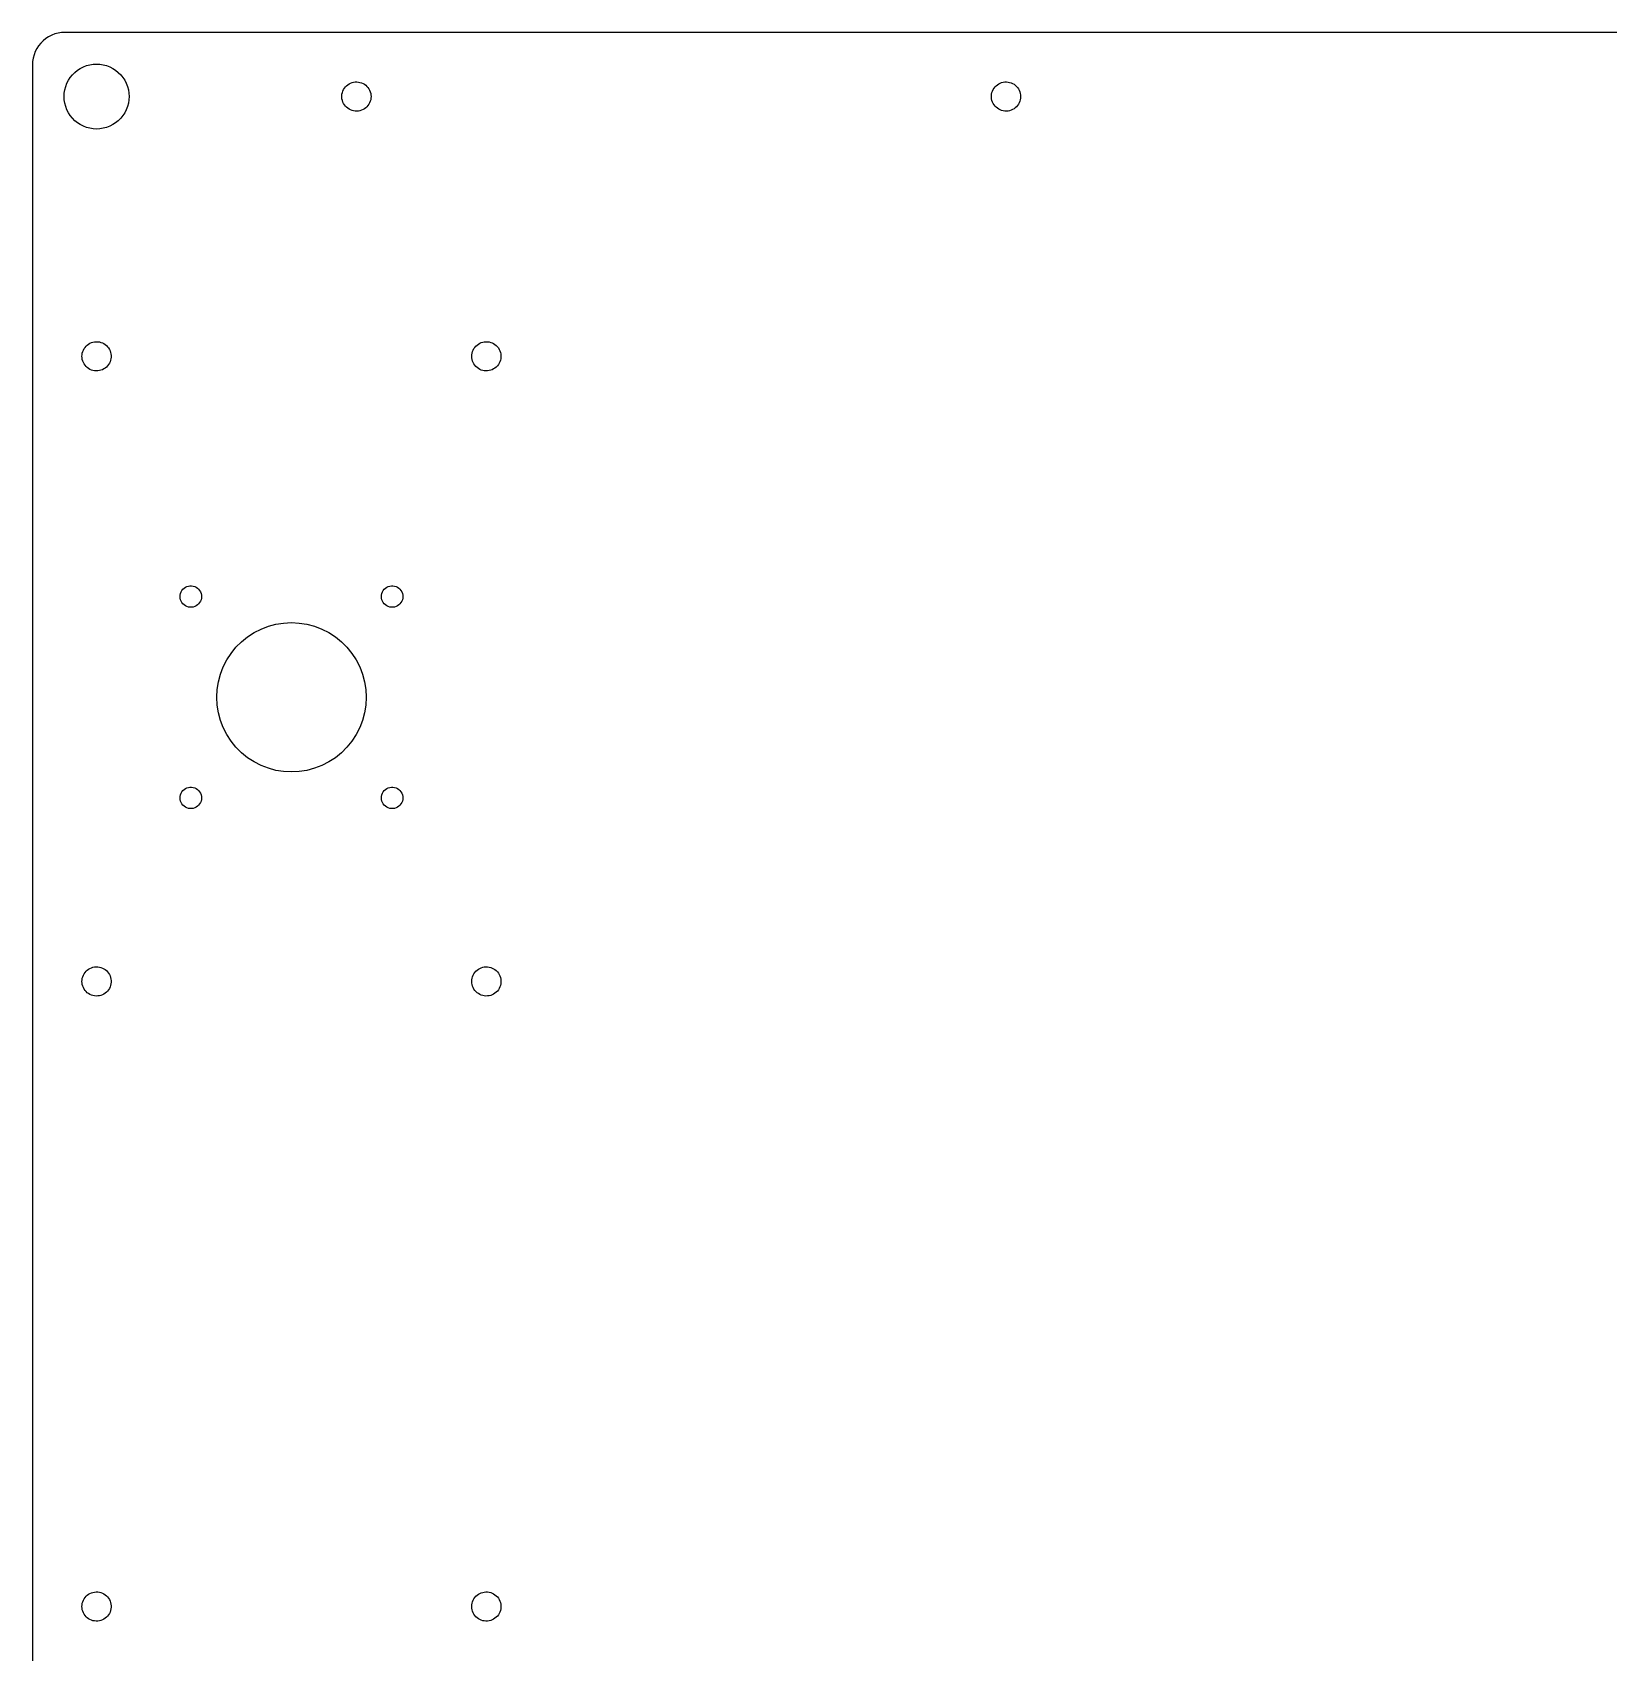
# Model space of a CAD drawing. Header units: metres. Extents: x -250 to 250, y -242 to 242.
# Drawn here: x -249.9 to -7.2, y -7.1 to 242.4 of the extents above; entities that cross this region are included whole.
import ezdxf

# ---------------------------------------------------------------- set-up
doc = ezdxf.new("R2010")
doc.units = ezdxf.units.M

msp = doc.modelspace()

# ---------------------------------------------------------------- linework, layer by layer
for p, q in [((-246.42, 242.13), (-246.909, 241.943)), ((-245.915, 242.266), (-246.42, 242.13)), ((-245.398, 242.348), (-245.915, 242.266)), ((-244.875, 242.375), (-245.398, 242.348)), ((244.875, 242.375), (-244.875, 242.375)), ((-249.205, 239.875), (-249.443, 239.409)), ((-248.92, 240.314), (-249.205, 239.875)), ((-248.591, 240.721), (-248.92, 240.314)), ((-248.221, 241.091), (-248.591, 240.721)), ((-247.814, 241.42), (-248.221, 241.091)), ((-247.375, 241.705), (-247.814, 241.42)), ((-246.909, 241.943), (-247.375, 241.705)), ((-249.848, 237.898), (-249.875, 237.375)), ((-249.875, 237.375), (-249.875, -237.375)), ((-249.766, 238.415), (-249.848, 237.898)), ((-249.63, 238.92), (-249.766, 238.415)), ((-249.443, 239.409), (-249.63, 238.92)), ((-242.5, 236.83), (-242.034, 237.068)), ((-242.034, 237.068), (-241.545, 237.255)), ((-241.545, 237.255), (-241.04, 237.391)), ((-241.04, 237.391), (-240.523, 237.473)), ((-240.523, 237.473), (-240, 237.5)), ((-240, 237.5), (-239.477, 237.473)), ((-239.477, 237.473), (-238.96, 237.391)), ((-238.96, 237.391), (-238.455, 237.255)), ((-238.455, 237.255), (-237.966, 237.068)), ((-237.966, 237.068), (-237.5, 236.83)), ((-244.755, 234.045), (-244.568, 234.534)), ((-244.568, 234.534), (-244.33, 235)), ((-244.33, 235), (-244.045, 235.439)), ((-244.045, 235.439), (-243.716, 235.846)), ((-243.716, 235.846), (-243.346, 236.216)), ((-243.346, 236.216), (-242.939, 236.545)), ((-242.939, 236.545), (-242.5, 236.83)), ((-237.5, 236.83), (-237.061, 236.545)), ((-237.061, 236.545), (-236.654, 236.216)), ((-236.654, 236.216), (-236.284, 235.846)), ((-236.284, 235.846), (-235.955, 235.439)), ((-235.955, 235.439), (-235.67, 235)), ((-235.67, 235), (-235.432, 234.534)), ((-235.432, 234.534), (-235.245, 234.045)), ((-201.125, 234.449), (-200.904, 234.56)), ((-200.904, 234.56), (-200.672, 234.647)), ((-200.672, 234.647), (-200.431, 234.708)), ((-200.431, 234.708), (-200.186, 234.742)), ((-200.186, 234.742), (-199.938, 234.749)), ((-199.938, 234.749), (-199.691, 234.729)), ((-199.691, 234.729), (-199.448, 234.681)), ((-199.448, 234.681), (-199.211, 234.607)), ((-199.211, 234.607), (-198.984, 234.508)), ((-198.984, 234.508), (-198.769, 234.384)), ((-101.125, 234.449), (-100.904, 234.56)), ((-100.904, 234.56), (-100.672, 234.647)), ((-100.672, 234.647), (-100.431, 234.708)), ((-100.431, 234.708), (-100.186, 234.742)), ((-100.186, 234.742), (-99.938, 234.749)), ((-99.938, 234.749), (-99.6909, 234.729)), ((-99.6909, 234.729), (-99.4476, 234.681)), ((-99.4476, 234.681), (-99.2111, 234.607)), ((-99.2111, 234.607), (-98.984, 234.508)), ((-98.984, 234.508), (-98.7694, 234.384)), ((-245, 232.5), (-244.973, 233.023)), ((-244.973, 231.977), (-245, 232.5)), ((-244.973, 233.023), (-244.891, 233.54)), ((-244.891, 233.54), (-244.755, 234.045)), ((-235.245, 234.045), (-235.109, 233.54)), ((-235.109, 233.54), (-235.027, 233.023)), ((-235.027, 233.023), (-235, 232.5)), ((-235, 232.5), (-235.027, 231.977)), ((-202.247, 232.624), (-202.219, 232.87)), ((-202.247, 232.376), (-202.247, 232.624)), ((-202.219, 232.13), (-202.247, 232.376)), ((-202.219, 232.87), (-202.165, 233.112)), ((-202.165, 231.888), (-202.219, 232.13)), ((-202.165, 233.112), (-202.085, 233.347)), ((-202.085, 233.347), (-201.979, 233.571)), ((-201.979, 233.571), (-201.849, 233.782)), ((-201.849, 233.782), (-201.697, 233.978)), ((-201.697, 233.978), (-201.524, 234.155)), ((-201.524, 234.155), (-201.333, 234.313)), ((-201.333, 234.313), (-201.125, 234.449)), ((-198.769, 234.384), (-198.57, 234.237)), ((-198.57, 234.237), (-198.387, 234.069)), ((-198.387, 234.069), (-198.224, 233.882)), ((-198.224, 233.882), (-198.083, 233.678)), ((-198.083, 233.678), (-197.965, 233.46)), ((-197.965, 233.46), (-197.872, 233.231)), ((-197.872, 233.231), (-197.804, 232.992)), ((-197.804, 232.992), (-197.764, 232.748)), ((-197.764, 232.252), (-197.804, 232.008)), ((-197.764, 232.748), (-197.75, 232.5)), ((-197.75, 232.5), (-197.764, 232.252)), ((-102.247, 232.624), (-102.219, 232.87)), ((-102.247, 232.376), (-102.247, 232.624)), ((-102.219, 232.13), (-102.247, 232.376)), ((-102.219, 232.87), (-102.165, 233.112)), ((-102.165, 231.888), (-102.219, 232.13)), ((-102.165, 233.112), (-102.085, 233.347)), ((-102.085, 233.347), (-101.979, 233.571)), ((-101.979, 233.571), (-101.849, 233.782)), ((-101.849, 233.782), (-101.697, 233.978)), ((-101.697, 233.978), (-101.524, 234.155)), ((-101.524, 234.155), (-101.333, 234.313)), ((-101.333, 234.313), (-101.125, 234.449)), ((-98.7694, 234.384), (-98.5696, 234.237)), ((-98.5696, 234.237), (-98.3872, 234.069)), ((-98.3872, 234.069), (-98.2244, 233.882)), ((-98.2244, 233.882), (-98.0832, 233.678)), ((-98.0832, 233.678), (-97.9652, 233.46)), ((-97.9652, 233.46), (-97.8719, 233.231)), ((-97.8719, 233.231), (-97.8045, 232.992)), ((-97.8045, 232.992), (-97.7637, 232.748)), ((-97.7637, 232.252), (-97.8045, 232.008)), ((-97.7637, 232.748), (-97.75, 232.5)), ((-97.75, 232.5), (-97.7637, 232.252)), ((-244.891, 231.46), (-244.973, 231.977)), ((-244.755, 230.955), (-244.891, 231.46)), ((-244.568, 230.466), (-244.755, 230.955)), ((-244.33, 230), (-244.568, 230.466)), ((-244.045, 229.561), (-244.33, 230)), ((-243.716, 229.154), (-244.045, 229.561)), ((-235.955, 229.561), (-236.284, 229.154)), ((-235.67, 230), (-235.955, 229.561)), ((-235.432, 230.466), (-235.67, 230)), ((-235.245, 230.955), (-235.432, 230.466)), ((-235.109, 231.46), (-235.245, 230.955)), ((-235.027, 231.977), (-235.109, 231.46)), ((-202.085, 231.653), (-202.165, 231.888)), ((-201.979, 231.429), (-202.085, 231.653)), ((-201.849, 231.218), (-201.979, 231.429)), ((-201.697, 231.022), (-201.849, 231.218)), ((-201.524, 230.845), (-201.697, 231.022)), ((-201.333, 230.687), (-201.524, 230.845)), ((-201.125, 230.551), (-201.333, 230.687)), ((-200.904, 230.44), (-201.125, 230.551)), ((-200.672, 230.353), (-200.904, 230.44)), ((-200.431, 230.292), (-200.672, 230.353)), ((-200.186, 230.258), (-200.431, 230.292)), ((-199.938, 230.251), (-200.186, 230.258)), ((-199.691, 230.271), (-199.938, 230.251)), ((-199.448, 230.319), (-199.691, 230.271)), ((-199.211, 230.393), (-199.448, 230.319)), ((-198.984, 230.492), (-199.211, 230.393)), ((-198.769, 230.616), (-198.984, 230.492)), ((-198.57, 230.763), (-198.769, 230.616)), ((-198.387, 230.931), (-198.57, 230.763)), ((-198.224, 231.118), (-198.387, 230.931)), ((-198.083, 231.322), (-198.224, 231.118)), ((-197.965, 231.54), (-198.083, 231.322)), ((-197.872, 231.769), (-197.965, 231.54)), ((-197.804, 232.008), (-197.872, 231.769)), ((-102.085, 231.653), (-102.165, 231.888)), ((-101.979, 231.429), (-102.085, 231.653)), ((-101.849, 231.218), (-101.979, 231.429)), ((-101.697, 231.022), (-101.849, 231.218)), ((-101.524, 230.845), (-101.697, 231.022)), ((-101.333, 230.687), (-101.524, 230.845)), ((-101.125, 230.551), (-101.333, 230.687)), ((-100.904, 230.44), (-101.125, 230.551)), ((-100.672, 230.353), (-100.904, 230.44)), ((-100.431, 230.292), (-100.672, 230.353)), ((-100.186, 230.258), (-100.431, 230.292)), ((-99.938, 230.251), (-100.186, 230.258)), ((-99.6909, 230.271), (-99.938, 230.251)), ((-99.4476, 230.319), (-99.6909, 230.271)), ((-99.2111, 230.393), (-99.4476, 230.319)), ((-98.984, 230.492), (-99.2111, 230.393)), ((-98.7694, 230.616), (-98.984, 230.492)), ((-98.5696, 230.763), (-98.7694, 230.616)), ((-98.3872, 230.931), (-98.5696, 230.763)), ((-98.2244, 231.118), (-98.3872, 230.931)), ((-98.0832, 231.322), (-98.2244, 231.118)), ((-97.9652, 231.54), (-98.0832, 231.322)), ((-97.8719, 231.769), (-97.9652, 231.54)), ((-97.8045, 232.008), (-97.8719, 231.769)), ((-243.346, 228.784), (-243.716, 229.154)), ((-242.939, 228.455), (-243.346, 228.784)), ((-242.5, 228.17), (-242.939, 228.455)), ((-242.034, 227.932), (-242.5, 228.17)), ((-241.545, 227.745), (-242.034, 227.932)), ((-241.04, 227.609), (-241.545, 227.745)), ((-240.523, 227.527), (-241.04, 227.609)), ((-240, 227.5), (-240.523, 227.527)), ((-239.477, 227.527), (-240, 227.5)), ((-238.96, 227.609), (-239.477, 227.527)), ((-238.455, 227.745), (-238.96, 227.609)), ((-237.966, 227.932), (-238.455, 227.745)), ((-237.5, 228.17), (-237.966, 227.932)), ((-237.061, 228.455), (-237.5, 228.17)), ((-236.654, 228.784), (-237.061, 228.455)), ((-236.284, 229.154), (-236.654, 228.784)), ((-241.016, 194.508), (-240.789, 194.607)), ((-240.789, 194.607), (-240.552, 194.681)), ((-240.552, 194.681), (-240.309, 194.729)), ((-240.309, 194.729), (-240.062, 194.749)), ((-240.062, 194.749), (-239.814, 194.742)), ((-239.814, 194.742), (-239.569, 194.708)), ((-239.569, 194.708), (-239.328, 194.647)), ((-239.328, 194.647), (-239.096, 194.56)), ((-181.016, 194.508), (-180.789, 194.607)), ((-180.789, 194.607), (-180.552, 194.681)), ((-180.552, 194.681), (-180.309, 194.729)), ((-180.309, 194.729), (-180.062, 194.749)), ((-180.062, 194.749), (-179.814, 194.742)), ((-179.814, 194.742), (-179.569, 194.708)), ((-179.569, 194.708), (-179.328, 194.647)), ((-179.328, 194.647), (-179.096, 194.56)), ((-242.25, 192.5), (-242.236, 192.748)), ((-242.236, 192.252), (-242.25, 192.5)), ((-242.236, 192.748), (-242.196, 192.992)), ((-242.196, 192.008), (-242.236, 192.252)), ((-242.196, 192.992), (-242.128, 193.231)), ((-242.128, 193.231), (-242.035, 193.46)), ((-242.035, 193.46), (-241.917, 193.678)), ((-241.917, 193.678), (-241.776, 193.882)), ((-241.776, 193.882), (-241.613, 194.069)), ((-241.613, 194.069), (-241.43, 194.237)), ((-241.43, 194.237), (-241.231, 194.384)), ((-241.231, 194.384), (-241.016, 194.508)), ((-239.096, 194.56), (-238.875, 194.449)), ((-238.875, 194.449), (-238.667, 194.313)), ((-238.667, 194.313), (-238.476, 194.155)), ((-238.476, 194.155), (-238.303, 193.978)), ((-238.303, 193.978), (-238.151, 193.782)), ((-238.151, 193.782), (-238.021, 193.571)), ((-238.021, 193.571), (-237.915, 193.347)), ((-237.915, 193.347), (-237.835, 193.112)), ((-237.835, 193.112), (-237.781, 192.87)), ((-237.781, 192.13), (-237.835, 191.888)), ((-237.781, 192.87), (-237.753, 192.624)), ((-237.753, 192.376), (-237.781, 192.13)), ((-237.753, 192.624), (-237.753, 192.376)), ((-182.25, 192.5), (-182.236, 192.748)), ((-182.236, 192.252), (-182.25, 192.5)), ((-182.236, 192.748), (-182.196, 192.992)), ((-182.196, 192.008), (-182.236, 192.252)), ((-182.196, 192.992), (-182.128, 193.231)), ((-182.128, 193.231), (-182.035, 193.46)), ((-182.035, 193.46), (-181.917, 193.678)), ((-181.917, 193.678), (-181.776, 193.882)), ((-181.776, 193.882), (-181.613, 194.069)), ((-181.613, 194.069), (-181.43, 194.237)), ((-181.43, 194.237), (-181.231, 194.384)), ((-181.231, 194.384), (-181.016, 194.508)), ((-179.096, 194.56), (-178.875, 194.449)), ((-178.875, 194.449), (-178.667, 194.313)), ((-178.667, 194.313), (-178.476, 194.155)), ((-178.476, 194.155), (-178.303, 193.978)), ((-178.303, 193.978), (-178.151, 193.782)), ((-178.151, 193.782), (-178.021, 193.571)), ((-178.021, 193.571), (-177.915, 193.347)), ((-177.915, 193.347), (-177.835, 193.112)), ((-177.835, 193.112), (-177.781, 192.87)), ((-177.781, 192.13), (-177.835, 191.888)), ((-177.781, 192.87), (-177.753, 192.624)), ((-177.753, 192.376), (-177.781, 192.13)), ((-177.753, 192.624), (-177.753, 192.376)), ((-242.128, 191.769), (-242.196, 192.008)), ((-242.035, 191.54), (-242.128, 191.769)), ((-241.917, 191.322), (-242.035, 191.54)), ((-241.776, 191.118), (-241.917, 191.322)), ((-241.613, 190.931), (-241.776, 191.118)), ((-241.43, 190.763), (-241.613, 190.931)), ((-241.231, 190.616), (-241.43, 190.763)), ((-241.016, 190.492), (-241.231, 190.616)), ((-240.789, 190.393), (-241.016, 190.492)), ((-240.552, 190.319), (-240.789, 190.393)), ((-240.309, 190.271), (-240.552, 190.319)), ((-240.062, 190.251), (-240.309, 190.271)), ((-239.814, 190.258), (-240.062, 190.251)), ((-239.569, 190.292), (-239.814, 190.258)), ((-239.328, 190.353), (-239.569, 190.292)), ((-239.096, 190.44), (-239.328, 190.353)), ((-238.875, 190.551), (-239.096, 190.44)), ((-238.667, 190.687), (-238.875, 190.551)), ((-238.476, 190.845), (-238.667, 190.687)), ((-238.303, 191.022), (-238.476, 190.845)), ((-238.151, 191.218), (-238.303, 191.022)), ((-238.021, 191.429), (-238.151, 191.218)), ((-237.915, 191.653), (-238.021, 191.429)), ((-237.835, 191.888), (-237.915, 191.653)), ((-182.128, 191.769), (-182.196, 192.008)), ((-182.035, 191.54), (-182.128, 191.769)), ((-181.917, 191.322), (-182.035, 191.54)), ((-181.776, 191.118), (-181.917, 191.322)), ((-181.613, 190.931), (-181.776, 191.118)), ((-181.43, 190.763), (-181.613, 190.931)), ((-181.231, 190.616), (-181.43, 190.763)), ((-181.016, 190.492), (-181.231, 190.616)), ((-180.789, 190.393), (-181.016, 190.492)), ((-180.552, 190.319), (-180.789, 190.393)), ((-180.309, 190.271), (-180.552, 190.319)), ((-180.062, 190.251), (-180.309, 190.271)), ((-179.814, 190.258), (-180.062, 190.251)), ((-179.569, 190.292), (-179.814, 190.258)), ((-179.328, 190.353), (-179.569, 190.292)), ((-179.096, 190.44), (-179.328, 190.353)), ((-178.875, 190.551), (-179.096, 190.44)), ((-178.667, 190.687), (-178.875, 190.551)), ((-178.476, 190.845), (-178.667, 190.687)), ((-178.303, 191.022), (-178.476, 190.845)), ((-178.151, 191.218), (-178.303, 191.022)), ((-178.021, 191.429), (-178.151, 191.218)), ((-177.915, 191.653), (-178.021, 191.429)), ((-177.835, 191.888), (-177.915, 191.653)), ((-227.15, 155.5), (-227.132, 155.746)), ((-227.132, 155.254), (-227.15, 155.5)), ((-227.132, 155.746), (-227.077, 155.986)), ((-227.077, 155.014), (-227.132, 155.254)), ((-227.077, 155.986), (-226.987, 156.216)), ((-226.987, 154.784), (-227.077, 155.014)), ((-226.987, 156.216), (-226.863, 156.429)), ((-226.863, 154.571), (-226.987, 154.784)), ((-226.863, 156.429), (-226.71, 156.622)), ((-226.71, 156.622), (-226.529, 156.79)), ((-226.529, 156.79), (-226.325, 156.929)), ((-226.325, 156.929), (-226.103, 157.036)), ((-226.103, 157.036), (-225.867, 157.109)), ((-225.867, 157.109), (-225.623, 157.145)), ((-225.623, 157.145), (-225.377, 157.145)), ((-225.377, 157.145), (-225.133, 157.109)), ((-225.133, 157.109), (-224.897, 157.036)), ((-224.897, 157.036), (-224.675, 156.929)), ((-224.675, 156.929), (-224.471, 156.79)), ((-224.471, 156.79), (-224.29, 156.622)), ((-224.29, 156.622), (-224.137, 156.429)), ((-224.137, 156.429), (-224.013, 156.216)), ((-224.013, 154.784), (-224.137, 154.571)), ((-224.013, 156.216), (-223.923, 155.986)), ((-223.923, 155.014), (-224.013, 154.784)), ((-223.923, 155.986), (-223.868, 155.746)), ((-223.868, 155.254), (-223.923, 155.014)), ((-223.868, 155.746), (-223.85, 155.5)), ((-223.85, 155.5), (-223.868, 155.254)), ((-196.15, 155.5), (-196.132, 155.746)), ((-196.132, 155.254), (-196.15, 155.5)), ((-196.132, 155.746), (-196.077, 155.986)), ((-196.077, 155.014), (-196.132, 155.254)), ((-196.077, 155.986), (-195.987, 156.216)), ((-195.987, 154.784), (-196.077, 155.014)), ((-195.987, 156.216), (-195.863, 156.429)), ((-195.863, 154.571), (-195.987, 154.784)), ((-195.863, 156.429), (-195.71, 156.622)), ((-195.71, 156.622), (-195.529, 156.79)), ((-195.529, 156.79), (-195.325, 156.929)), ((-195.325, 156.929), (-195.103, 157.036)), ((-195.103, 157.036), (-194.867, 157.109)), ((-194.867, 157.109), (-194.623, 157.145)), ((-194.623, 157.145), (-194.377, 157.145)), ((-194.377, 157.145), (-194.133, 157.109)), ((-194.133, 157.109), (-193.897, 157.036)), ((-193.897, 157.036), (-193.675, 156.929)), ((-193.675, 156.929), (-193.471, 156.79)), ((-193.471, 156.79), (-193.29, 156.622)), ((-193.29, 156.622), (-193.137, 156.429)), ((-193.137, 156.429), (-193.013, 156.216)), ((-193.013, 154.784), (-193.137, 154.571)), ((-193.013, 156.216), (-192.923, 155.986)), ((-192.923, 155.014), (-193.013, 154.784)), ((-192.923, 155.986), (-192.868, 155.746)), ((-192.868, 155.254), (-192.923, 155.014)), ((-192.868, 155.746), (-192.85, 155.5)), ((-192.85, 155.5), (-192.868, 155.254)), ((-226.71, 154.378), (-226.863, 154.571)), ((-226.529, 154.21), (-226.71, 154.378)), ((-226.325, 154.071), (-226.529, 154.21)), ((-226.103, 153.964), (-226.325, 154.071)), ((-225.867, 153.891), (-226.103, 153.964)), ((-225.623, 153.855), (-225.867, 153.891)), ((-225.377, 153.855), (-225.623, 153.855)), ((-225.133, 153.891), (-225.377, 153.855)), ((-224.897, 153.964), (-225.133, 153.891)), ((-224.675, 154.071), (-224.897, 153.964)), ((-224.471, 154.21), (-224.675, 154.071)), ((-224.29, 154.378), (-224.471, 154.21)), ((-224.137, 154.571), (-224.29, 154.378)), ((-195.71, 154.378), (-195.863, 154.571)), ((-195.529, 154.21), (-195.71, 154.378)), ((-195.325, 154.071), (-195.529, 154.21)), ((-195.103, 153.964), (-195.325, 154.071)), ((-194.867, 153.891), (-195.103, 153.964)), ((-194.623, 153.855), (-194.867, 153.891)), ((-194.377, 153.855), (-194.623, 153.855)), ((-194.133, 153.891), (-194.377, 153.855)), ((-193.897, 153.964), (-194.133, 153.891)), ((-193.675, 154.071), (-193.897, 153.964)), ((-193.471, 154.21), (-193.675, 154.071)), ((-193.29, 154.378), (-193.471, 154.21)), ((-193.137, 154.571), (-193.29, 154.378)), ((-216.76, 149.304), (-215.75, 149.959)), ((-215.75, 149.959), (-214.677, 150.506)), ((-214.677, 150.506), (-213.554, 150.937)), ((-213.554, 150.937), (-212.391, 151.249)), ((-212.391, 151.249), (-211.202, 151.437)), ((-211.202, 151.437), (-210, 151.5)), ((-210, 151.5), (-208.798, 151.437)), ((-208.798, 151.437), (-207.609, 151.249)), ((-207.609, 151.249), (-206.446, 150.937)), ((-206.446, 150.937), (-205.323, 150.506)), ((-205.323, 150.506), (-204.25, 149.959)), ((-204.25, 149.959), (-203.24, 149.304)), ((-219.304, 146.76), (-218.546, 147.695)), ((-218.546, 147.695), (-217.695, 148.546)), ((-217.695, 148.546), (-216.76, 149.304)), ((-203.24, 149.304), (-202.305, 148.546)), ((-202.305, 148.546), (-201.454, 147.695)), ((-201.454, 147.695), (-200.696, 146.76)), ((-220.506, 144.677), (-219.959, 145.75)), ((-219.959, 145.75), (-219.304, 146.76)), ((-200.696, 146.76), (-200.041, 145.75)), ((-200.041, 145.75), (-199.494, 144.677)), ((-221.437, 141.202), (-221.249, 142.391)), ((-221.249, 142.391), (-220.937, 143.554)), ((-220.937, 143.554), (-220.506, 144.677)), ((-199.494, 144.677), (-199.063, 143.554)), ((-199.063, 143.554), (-198.751, 142.391)), ((-198.751, 142.391), (-198.563, 141.202)), ((-221.5, 140), (-221.437, 141.202)), ((-221.437, 138.798), (-221.5, 140)), ((-198.563, 141.202), (-198.5, 140)), ((-198.5, 140), (-198.563, 138.798)), ((-221.249, 137.609), (-221.437, 138.798)), ((-220.937, 136.446), (-221.249, 137.609)), ((-198.751, 137.609), (-199.063, 136.446)), ((-198.563, 138.798), (-198.751, 137.609)), ((-220.506, 135.323), (-220.937, 136.446)), ((-219.959, 134.25), (-220.506, 135.323)), ((-199.494, 135.323), (-200.041, 134.25)), ((-199.063, 136.446), (-199.494, 135.323)), ((-219.304, 133.24), (-219.959, 134.25)), ((-218.546, 132.305), (-219.304, 133.24)), ((-217.695, 131.454), (-218.546, 132.305)), ((-201.454, 132.305), (-202.305, 131.454)), ((-200.696, 133.24), (-201.454, 132.305)), ((-200.041, 134.25), (-200.696, 133.24)), ((-216.76, 130.696), (-217.695, 131.454)), ((-215.75, 130.041), (-216.76, 130.696)), ((-214.677, 129.494), (-215.75, 130.041)), ((-204.25, 130.041), (-205.323, 129.494)), ((-203.24, 130.696), (-204.25, 130.041)), ((-202.305, 131.454), (-203.24, 130.696)), ((-213.554, 129.063), (-214.677, 129.494)), ((-212.391, 128.751), (-213.554, 129.063)), ((-211.202, 128.563), (-212.391, 128.751)), ((-210, 128.5), (-211.202, 128.563)), ((-208.798, 128.563), (-210, 128.5)), ((-207.609, 128.751), (-208.798, 128.563)), ((-206.446, 129.063), (-207.609, 128.751)), ((-205.323, 129.494), (-206.446, 129.063)), ((-227.15, 124.5), (-227.132, 124.746)), ((-227.132, 124.746), (-227.077, 124.986)), ((-227.077, 124.986), (-226.987, 125.216)), ((-226.987, 125.216), (-226.863, 125.429)), ((-226.863, 125.429), (-226.71, 125.622)), ((-226.71, 125.622), (-226.529, 125.79)), ((-226.529, 125.79), (-226.325, 125.929)), ((-226.325, 125.929), (-226.103, 126.036)), ((-226.103, 126.036), (-225.867, 126.109)), ((-225.867, 126.109), (-225.623, 126.145)), ((-225.623, 126.145), (-225.377, 126.145)), ((-225.377, 126.145), (-225.133, 126.109)), ((-225.133, 126.109), (-224.897, 126.036)), ((-224.897, 126.036), (-224.675, 125.929)), ((-224.675, 125.929), (-224.471, 125.79)), ((-224.471, 125.79), (-224.29, 125.622)), ((-224.29, 125.622), (-224.137, 125.429)), ((-224.137, 125.429), (-224.013, 125.216)), ((-224.013, 125.216), (-223.923, 124.986)), ((-223.923, 124.986), (-223.868, 124.746)), ((-223.868, 124.746), (-223.85, 124.5)), ((-196.15, 124.5), (-196.132, 124.746)), ((-196.132, 124.746), (-196.077, 124.986)), ((-196.077, 124.986), (-195.987, 125.216)), ((-195.987, 125.216), (-195.863, 125.429)), ((-195.863, 125.429), (-195.71, 125.622)), ((-195.71, 125.622), (-195.529, 125.79)), ((-195.529, 125.79), (-195.325, 125.929)), ((-195.325, 125.929), (-195.103, 126.036)), ((-195.103, 126.036), (-194.867, 126.109)), ((-194.867, 126.109), (-194.623, 126.145)), ((-194.623, 126.145), (-194.377, 126.145)), ((-194.377, 126.145), (-194.133, 126.109)), ((-194.133, 126.109), (-193.897, 126.036)), ((-193.897, 126.036), (-193.675, 125.929)), ((-193.675, 125.929), (-193.471, 125.79)), ((-193.471, 125.79), (-193.29, 125.622)), ((-193.29, 125.622), (-193.137, 125.429)), ((-193.137, 125.429), (-193.013, 125.216)), ((-193.013, 125.216), (-192.923, 124.986)), ((-192.923, 124.986), (-192.868, 124.746)), ((-192.868, 124.746), (-192.85, 124.5)), ((-227.132, 124.254), (-227.15, 124.5)), ((-227.077, 124.014), (-227.132, 124.254)), ((-226.987, 123.784), (-227.077, 124.014)), ((-226.863, 123.571), (-226.987, 123.784)), ((-226.71, 123.378), (-226.863, 123.571)), ((-226.529, 123.21), (-226.71, 123.378)), ((-226.325, 123.071), (-226.529, 123.21)), ((-226.103, 122.964), (-226.325, 123.071)), ((-225.867, 122.891), (-226.103, 122.964)), ((-225.623, 122.855), (-225.867, 122.891)), ((-225.377, 122.855), (-225.623, 122.855)), ((-225.133, 122.891), (-225.377, 122.855)), ((-224.897, 122.964), (-225.133, 122.891)), ((-224.675, 123.071), (-224.897, 122.964)), ((-224.471, 123.21), (-224.675, 123.071)), ((-224.29, 123.378), (-224.471, 123.21)), ((-224.137, 123.571), (-224.29, 123.378)), ((-224.013, 123.784), (-224.137, 123.571)), ((-223.923, 124.014), (-224.013, 123.784)), ((-223.868, 124.254), (-223.923, 124.014)), ((-223.85, 124.5), (-223.868, 124.254)), ((-196.132, 124.254), (-196.15, 124.5)), ((-196.077, 124.014), (-196.132, 124.254)), ((-195.987, 123.784), (-196.077, 124.014)), ((-195.863, 123.571), (-195.987, 123.784)), ((-195.71, 123.378), (-195.863, 123.571)), ((-195.529, 123.21), (-195.71, 123.378)), ((-195.325, 123.071), (-195.529, 123.21)), ((-195.103, 122.964), (-195.325, 123.071)), ((-194.867, 122.891), (-195.103, 122.964)), ((-194.623, 122.855), (-194.867, 122.891)), ((-194.377, 122.855), (-194.623, 122.855)), ((-194.133, 122.891), (-194.377, 122.855)), ((-193.897, 122.964), (-194.133, 122.891)), ((-193.675, 123.071), (-193.897, 122.964)), ((-193.471, 123.21), (-193.675, 123.071)), ((-193.29, 123.378), (-193.471, 123.21)), ((-193.137, 123.571), (-193.29, 123.378)), ((-193.013, 123.784), (-193.137, 123.571)), ((-192.923, 124.014), (-193.013, 123.784)), ((-192.868, 124.254), (-192.923, 124.014)), ((-192.85, 124.5), (-192.868, 124.254)), ((-242.035, 97.2102), (-241.917, 97.4283)), ((-241.917, 97.4283), (-241.776, 97.632)), ((-241.776, 97.632), (-241.613, 97.8189)), ((-241.613, 97.8189), (-241.43, 97.9868)), ((-241.43, 97.9868), (-241.231, 98.1336)), ((-241.231, 98.1336), (-241.016, 98.2576)), ((-241.016, 98.2576), (-240.789, 98.3571)), ((-240.789, 98.3571), (-240.552, 98.4312)), ((-240.552, 98.4312), (-240.309, 98.4787)), ((-240.309, 98.4787), (-240.062, 98.4991)), ((-240.062, 98.4991), (-239.814, 98.4923)), ((-239.814, 98.4923), (-239.569, 98.4583)), ((-239.569, 98.4583), (-239.328, 98.3974)), ((-239.328, 98.3974), (-239.096, 98.3105)), ((-239.096, 98.3105), (-238.875, 98.1985)), ((-238.875, 98.1985), (-238.667, 98.063)), ((-238.667, 98.063), (-238.476, 97.9054)), ((-238.476, 97.9054), (-238.303, 97.7277)), ((-238.303, 97.7277), (-238.151, 97.5321)), ((-238.151, 97.5321), (-238.021, 97.3209)), ((-238.021, 97.3209), (-237.915, 97.0967)), ((-182.035, 97.2102), (-181.917, 97.4283)), ((-181.917, 97.4283), (-181.776, 97.632)), ((-181.776, 97.632), (-181.613, 97.8189)), ((-181.613, 97.8189), (-181.43, 97.9868)), ((-181.43, 97.9868), (-181.231, 98.1336)), ((-181.231, 98.1336), (-181.016, 98.2576)), ((-181.016, 98.2576), (-180.789, 98.3571)), ((-180.789, 98.3571), (-180.552, 98.4312)), ((-180.552, 98.4312), (-180.309, 98.4787)), ((-180.309, 98.4787), (-180.062, 98.4991)), ((-180.062, 98.4991), (-179.814, 98.4923)), ((-179.814, 98.4923), (-179.569, 98.4583)), ((-179.569, 98.4583), (-179.328, 98.3974)), ((-179.328, 98.3974), (-179.096, 98.3105)), ((-179.096, 98.3105), (-178.875, 98.1985)), ((-178.875, 98.1985), (-178.667, 98.063)), ((-178.667, 98.063), (-178.476, 97.9054)), ((-178.476, 97.9054), (-178.303, 97.7277)), ((-178.303, 97.7277), (-178.151, 97.5321)), ((-178.151, 97.5321), (-178.021, 97.3209)), ((-178.021, 97.3209), (-177.915, 97.0967)), ((-242.25, 96.25), (-242.236, 96.4975)), ((-242.236, 96.0025), (-242.25, 96.25)), ((-242.236, 96.4975), (-242.196, 96.742)), ((-242.196, 95.758), (-242.236, 96.0025)), ((-242.196, 96.742), (-242.128, 96.9806)), ((-242.128, 95.5194), (-242.196, 95.758)), ((-242.128, 96.9806), (-242.035, 97.2102)), ((-242.035, 95.2897), (-242.128, 95.5194)), ((-241.917, 95.0717), (-242.035, 95.2897)), ((-241.776, 94.868), (-241.917, 95.0717)), ((-241.613, 94.6811), (-241.776, 94.868)), ((-238.151, 94.9679), (-238.303, 94.7723)), ((-238.021, 95.1791), (-238.151, 94.9679)), ((-237.915, 95.4033), (-238.021, 95.1791)), ((-237.915, 97.0967), (-237.835, 96.8622)), ((-237.835, 95.6378), (-237.915, 95.4033)), ((-237.835, 96.8622), (-237.781, 96.6203)), ((-237.781, 95.8797), (-237.835, 95.6378)), ((-237.781, 96.6203), (-237.753, 96.3739)), ((-237.753, 96.1261), (-237.781, 95.8797)), ((-237.753, 96.3739), (-237.753, 96.1261)), ((-182.25, 96.25), (-182.236, 96.4975)), ((-182.236, 96.0025), (-182.25, 96.25)), ((-182.236, 96.4975), (-182.196, 96.742)), ((-182.196, 95.758), (-182.236, 96.0025)), ((-182.196, 96.742), (-182.128, 96.9806)), ((-182.128, 95.5194), (-182.196, 95.758)), ((-182.128, 96.9806), (-182.035, 97.2102)), ((-182.035, 95.2897), (-182.128, 95.5194)), ((-181.917, 95.0717), (-182.035, 95.2897)), ((-181.776, 94.868), (-181.917, 95.0717)), ((-181.613, 94.6811), (-181.776, 94.868)), ((-178.151, 94.9679), (-178.303, 94.7723)), ((-178.021, 95.1791), (-178.151, 94.9679)), ((-177.915, 95.4033), (-178.021, 95.1791)), ((-177.915, 97.0967), (-177.835, 96.8622)), ((-177.835, 95.6378), (-177.915, 95.4033)), ((-177.835, 96.8622), (-177.781, 96.6203)), ((-177.781, 95.8797), (-177.835, 95.6378)), ((-177.781, 96.6203), (-177.753, 96.3739)), ((-177.753, 96.1261), (-177.781, 95.8797)), ((-177.753, 96.3739), (-177.753, 96.1261)), ((-241.43, 94.5132), (-241.613, 94.6811)), ((-241.231, 94.3664), (-241.43, 94.5132)), ((-241.016, 94.2424), (-241.231, 94.3664)), ((-240.789, 94.1429), (-241.016, 94.2424)), ((-240.552, 94.0688), (-240.789, 94.1429)), ((-240.309, 94.0213), (-240.552, 94.0688)), ((-240.062, 94.0009), (-240.309, 94.0213)), ((-239.814, 94.0077), (-240.062, 94.0009)), ((-239.569, 94.0417), (-239.814, 94.0077)), ((-239.328, 94.1026), (-239.569, 94.0417)), ((-239.096, 94.1895), (-239.328, 94.1026)), ((-238.875, 94.3014), (-239.096, 94.1895)), ((-238.667, 94.437), (-238.875, 94.3014)), ((-238.476, 94.5946), (-238.667, 94.437)), ((-238.303, 94.7723), (-238.476, 94.5946)), ((-181.43, 94.5132), (-181.613, 94.6811)), ((-181.231, 94.3664), (-181.43, 94.5132)), ((-181.016, 94.2424), (-181.231, 94.3664)), ((-180.789, 94.1429), (-181.016, 94.2424)), ((-180.552, 94.0688), (-180.789, 94.1429)), ((-180.309, 94.0213), (-180.552, 94.0688)), ((-180.062, 94.0009), (-180.309, 94.0213)), ((-179.814, 94.0077), (-180.062, 94.0009)), ((-179.569, 94.0417), (-179.814, 94.0077)), ((-179.328, 94.1026), (-179.569, 94.0417)), ((-179.096, 94.1895), (-179.328, 94.1026)), ((-178.875, 94.3014), (-179.096, 94.1895)), ((-178.667, 94.437), (-178.875, 94.3014)), ((-178.476, 94.5946), (-178.667, 94.437)), ((-178.303, 94.7723), (-178.476, 94.5946)), ((-242.25, 0), (-242.236, 0.24751)), ((-242.236, -0.24751), (-242.25, 0)), ((-242.236, 0.24751), (-242.196, 0.49202)), ((-242.196, 0.49202), (-242.128, 0.73056)), ((-242.128, 0.73056), (-242.035, 0.96024)), ((-242.035, 0.96024), (-241.917, 1.17825)), ((-241.917, 1.17825), (-241.776, 1.38197)), ((-241.776, 1.38197), (-241.613, 1.56891)), ((-241.613, 1.56891), (-241.43, 1.7368)), ((-241.43, 1.7368), (-241.231, 1.88362)), ((-241.231, 1.88362), (-241.016, 2.00757)), ((-241.016, 2.00757), (-240.789, 2.10715)), ((-240.789, 2.10715), (-240.552, 2.18114)), ((-240.552, 2.18114), (-240.309, 2.22867)), ((-240.309, 2.22867), (-240.062, 2.24915)), ((-240.062, 2.24915), (-239.814, 2.24231)), ((-239.814, 2.24231), (-239.569, 2.20825)), ((-239.569, 2.20825), (-239.328, 2.1474)), ((-239.328, 2.1474), (-239.096, 2.06049)), ((-239.096, 2.06049), (-238.875, 1.94855)), ((-238.875, 1.94855), (-238.667, 1.81296)), ((-238.667, 1.81296), (-238.476, 1.65536)), ((-238.476, 1.65536), (-238.303, 1.47769)), ((-238.303, 1.47769), (-238.151, 1.28206)), ((-238.151, 1.28206), (-238.021, 1.07088)), ((-238.021, 1.07088), (-237.915, 0.84669)), ((-237.915, 0.84669), (-237.835, 0.61223)), ((-237.835, 0.61223), (-237.781, 0.37033)), ((-237.781, 0.37033), (-237.753, 0.12395)), ((-237.753, 0.12395), (-237.753, -0.12395)), ((-182.25, 0), (-182.236, 0.24751)), ((-182.236, -0.24751), (-182.25, 0)), ((-182.236, 0.24751), (-182.196, 0.49202)), ((-182.196, 0.49202), (-182.128, 0.73056)), ((-182.128, 0.73056), (-182.035, 0.96024)), ((-182.035, 0.96024), (-181.917, 1.17825)), ((-181.917, 1.17825), (-181.776, 1.38197)), ((-181.776, 1.38197), (-181.613, 1.56891)), ((-181.613, 1.56891), (-181.43, 1.7368)), ((-181.43, 1.7368), (-181.231, 1.88362)), ((-181.231, 1.88362), (-181.016, 2.00757)), ((-181.016, 2.00757), (-180.789, 2.10715)), ((-180.789, 2.10715), (-180.552, 2.18114)), ((-180.552, 2.18114), (-180.309, 2.22867)), ((-180.309, 2.22867), (-180.062, 2.24915)), ((-180.062, 2.24915), (-179.814, 2.24231)), ((-179.814, 2.24231), (-179.569, 2.20825)), ((-179.569, 2.20825), (-179.328, 2.1474)), ((-179.328, 2.1474), (-179.096, 2.06049)), ((-179.096, 2.06049), (-178.875, 1.94855)), ((-178.875, 1.94855), (-178.667, 1.81296)), ((-178.667, 1.81296), (-178.476, 1.65536)), ((-178.476, 1.65536), (-178.303, 1.47769)), ((-178.303, 1.47769), (-178.151, 1.28206)), ((-178.151, 1.28206), (-178.021, 1.07088)), ((-178.021, 1.07088), (-177.915, 0.84669)), ((-177.915, 0.84669), (-177.835, 0.61223)), ((-177.835, 0.61223), (-177.781, 0.37033)), ((-177.781, 0.37033), (-177.753, 0.12395)), ((-177.753, 0.12395), (-177.753, -0.12395)), ((-242.196, -0.49202), (-242.236, -0.24751)), ((-242.128, -0.73056), (-242.196, -0.49202)), ((-242.035, -0.96024), (-242.128, -0.73056)), ((-241.917, -1.17825), (-242.035, -0.96024)), ((-241.776, -1.38197), (-241.917, -1.17825)), ((-241.613, -1.56891), (-241.776, -1.38197)), ((-241.43, -1.7368), (-241.613, -1.56891)), ((-241.231, -1.88362), (-241.43, -1.7368)), ((-241.016, -2.00757), (-241.231, -1.88362)), ((-240.789, -2.10715), (-241.016, -2.00757)), ((-240.552, -2.18114), (-240.789, -2.10715)), ((-240.309, -2.22867), (-240.552, -2.18114)), ((-240.062, -2.24915), (-240.309, -2.22867)), ((-239.814, -2.24231), (-240.062, -2.24915)), ((-239.569, -2.20825), (-239.814, -2.24231)), ((-239.328, -2.1474), (-239.569, -2.20825)), ((-239.096, -2.06049), (-239.328, -2.1474)), ((-238.875, -1.94855), (-239.096, -2.06049)), ((-238.667, -1.81296), (-238.875, -1.94855)), ((-238.476, -1.65536), (-238.667, -1.81296)), ((-238.303, -1.47769), (-238.476, -1.65536)), ((-238.151, -1.28206), (-238.303, -1.47769)), ((-238.021, -1.07088), (-238.151, -1.28206)), ((-237.915, -0.84669), (-238.021, -1.07088)), ((-237.835, -0.61223), (-237.915, -0.84669)), ((-237.781, -0.37033), (-237.835, -0.61223)), ((-237.753, -0.12395), (-237.781, -0.37033)), ((-182.196, -0.49202), (-182.236, -0.24751)), ((-182.128, -0.73056), (-182.196, -0.49202)), ((-182.035, -0.96024), (-182.128, -0.73056)), ((-181.917, -1.17825), (-182.035, -0.96024)), ((-181.776, -1.38197), (-181.917, -1.17825)), ((-181.613, -1.56891), (-181.776, -1.38197)), ((-181.43, -1.7368), (-181.613, -1.56891)), ((-181.231, -1.88362), (-181.43, -1.7368)), ((-181.016, -2.00757), (-181.231, -1.88362)), ((-180.789, -2.10715), (-181.016, -2.00757)), ((-180.552, -2.18114), (-180.789, -2.10715)), ((-180.309, -2.22867), (-180.552, -2.18114)), ((-180.062, -2.24915), (-180.309, -2.22867)), ((-179.814, -2.24231), (-180.062, -2.24915)), ((-179.569, -2.20825), (-179.814, -2.24231)), ((-179.328, -2.1474), (-179.569, -2.20825)), ((-179.096, -2.06049), (-179.328, -2.1474)), ((-178.875, -1.94855), (-179.096, -2.06049)), ((-178.667, -1.81296), (-178.875, -1.94855)), ((-178.476, -1.65536), (-178.667, -1.81296)), ((-178.303, -1.47769), (-178.476, -1.65536)), ((-178.151, -1.28206), (-178.303, -1.47769)), ((-178.021, -1.07088), (-178.151, -1.28206)), ((-177.915, -0.84669), (-178.021, -1.07088)), ((-177.835, -0.61223), (-177.915, -0.84669)), ((-177.781, -0.37033), (-177.835, -0.61223)), ((-177.753, -0.12395), (-177.781, -0.37033))]:
    msp.add_line(p, q)

doc.saveas('drawing.dxf')
